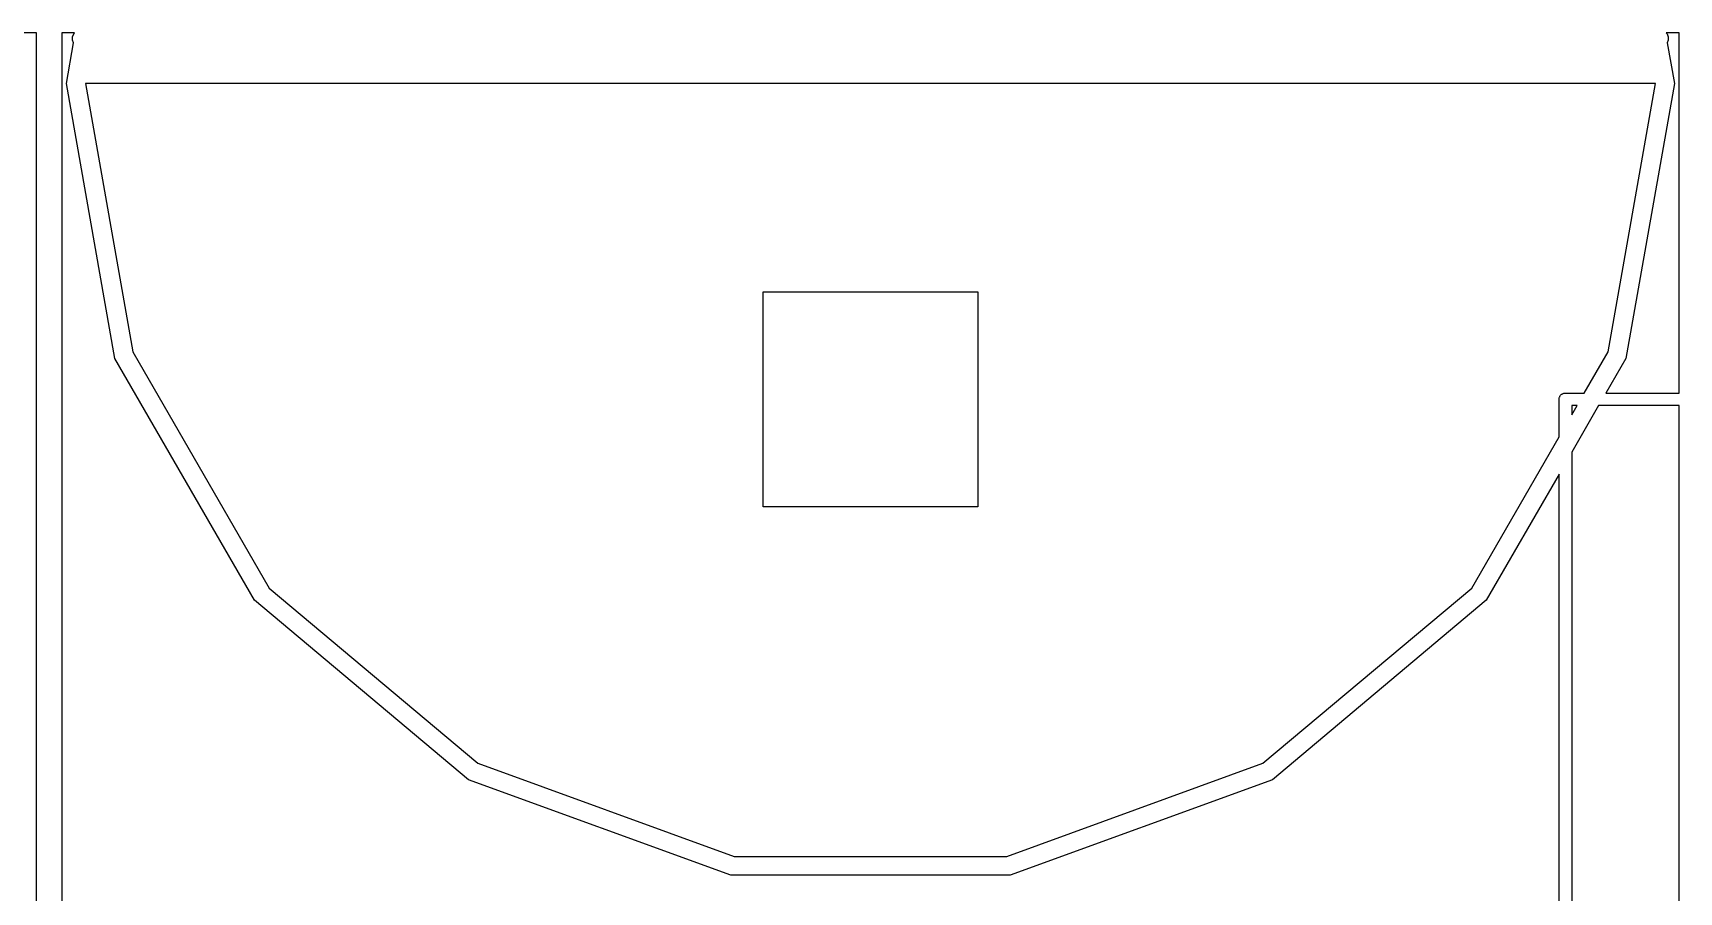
# Model space of a CAD drawing. Extents: x -2.2 to 89.1, y -78.6 to 9.2.
# Drawn here: x 37.37 to 50.4, y -12.9 to -6.1 of the extents above; entities that cross this region are included whole.
import ezdxf

# ---------------------------------------------------------------- set-up
doc = ezdxf.new("R2010")
doc.units = 0
doc.header["$MEASUREMENT"] = 0
doc.layers.add('BLACK', color=7, linetype='CONTINUOUS')

msp = doc.modelspace()

# ---------------------------------------------------------------- linework, layer by layer
at = {"layer": 'Black'}
for p, q in [((37.4, -6.1), (34.3583, -6.1)), ((37.4, -23), (37.4, -6.1)), ((37.6, -6.1), (37.6, -23)), ((37.7013, -6.1), (37.6, -6.1)), ((37.6861, -6.13198), (37.695, -6.1075)), ((37.695, -6.1075), (37.7013, -6.1)), ((50.4, -6.1), (50.2987, -6.1)), ((50.2987, -6.1), (50.305, -6.1075)), ((50.305, -6.1075), (50.3139, -6.13198)), ((50.4, -8.95), (50.4, -6.1)), ((37.6375, -6.5), (37.694, -6.1796)), ((37.6861, -6.15802), (37.6861, -6.13198)), ((37.694, -6.1796), (37.6861, -6.15802)), ((50.3139, -6.15802), (50.306, -6.1796)), ((50.306, -6.1796), (50.3625, -6.5)), ((50.3139, -6.13198), (50.3139, -6.15802)), ((38.0212, -8.6761), (37.6375, -6.5)), ((50.2125, -6.5), (37.7875, -6.5)), ((37.7875, -6.5), (38.1622, -8.6248)), ((49.8378, -8.6248), (50.2125, -6.5)), ((50.3625, -6.5), (49.9788, -8.6761)), ((43.15, -9.85), (43.15, -8.15)), ((43.15, -8.15), (44.85, -8.15)), ((44.85, -8.15), (44.85, -9.85)), ((39.126, -10.5897), (38.0212, -8.6761)), ((38.1622, -8.6248), (39.2409, -10.4933)), ((49.6501, -8.95), (49.8378, -8.6248)), ((49.9788, -8.6761), (49.8207, -8.95)), ((49.4508, -8.99132), (49.4523, -8.98721)), ((49.4523, -8.98721), (49.453, -8.9829)), ((49.453, -8.9829), (49.4552, -8.97911)), ((49.4552, -8.97911), (49.4567, -8.975)), ((49.4567, -8.975), (49.4595, -8.97165)), ((49.4595, -8.97165), (49.4617, -8.96786)), ((49.4617, -8.96786), (49.465, -8.96505)), ((49.465, -8.96505), (49.4679, -8.9617)), ((49.4679, -8.9617), (49.4716, -8.95951)), ((49.4716, -8.95951), (49.475, -8.9567)), ((49.475, -8.9567), (49.4791, -8.9552)), ((49.4791, -8.9552), (49.4829, -8.95301)), ((49.4829, -8.95301), (49.4872, -8.95225)), ((49.4872, -8.95225), (49.4913, -8.95076)), ((49.4913, -8.95076), (49.4957, -8.95076)), ((49.4957, -8.95076), (49.5, -8.95)), ((49.5, -8.95), (49.6501, -8.95)), ((49.8207, -8.95), (50.4, -8.95)), ((49.45, -9), (49.4508, -8.99569)), ((49.45, -9.29656), (49.45, -9)), ((49.4508, -8.99569), (49.4508, -8.99132)), ((49.7629, -9.05), (49.55, -9.4188)), ((49.55, -9.05), (49.55, -9.12335)), ((49.55, -9.12335), (49.5924, -9.05)), ((49.5924, -9.05), (49.55, -9.05)), ((50.4, -9.05), (49.7629, -9.05)), ((50.4, -14.4552), (50.4, -9.05)), ((48.7591, -10.4933), (49.45, -9.29656)), ((49.55, -9.4188), (49.55, -14.4552)), ((49.45, -9.592), (48.874, -10.5897)), ((49.45, -14.4552), (49.45, -9.592)), ((44.85, -9.85), (43.15, -9.85)), ((39.2409, -10.4933), (40.8937, -11.8802)), ((47.1062, -11.8802), (48.7591, -10.4933)), ((40.8188, -12.0101), (39.126, -10.5897)), ((48.874, -10.5897), (47.1812, -12.0101)), ((40.8937, -11.8802), (42.9212, -12.6181)), ((45.0788, -12.6181), (47.1062, -11.8802)), ((42.8952, -12.7658), (40.8188, -12.0101)), ((47.1812, -12.0101), (45.1048, -12.7658)), ((42.9212, -12.6181), (45.0788, -12.6181)), ((45.1048, -12.7658), (42.8952, -12.7658))]:
    msp.add_line(p, q, dxfattribs=at)

doc.saveas('drawing.dxf')
